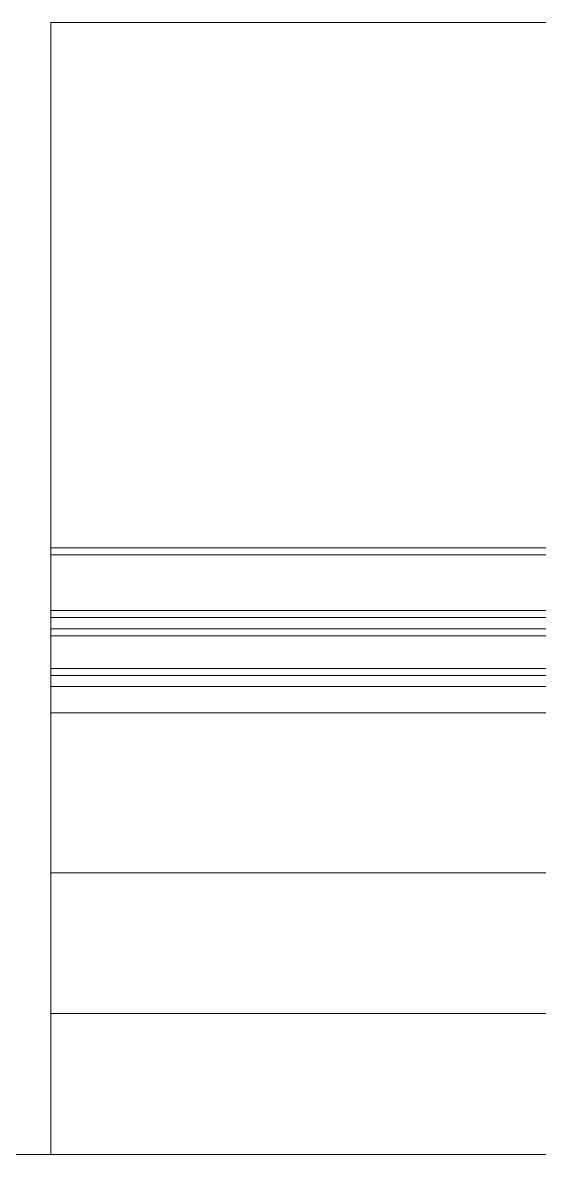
# Model space of a CAD drawing. Header units: millimetres. Extents: x 169 to 14583, y -399 to 10804.
# Drawn here: x 8621 to 8988, y 1076 to 1880 of the extents above; entities that cross this region are included whole.
import ezdxf

# ---------------------------------------------------------------- set-up
doc = ezdxf.new("R2010")
doc.units = ezdxf.units.MM
doc.header["$LTSCALE"] = 35

msp = doc.modelspace()

# ---------------------------------------------------------------- linework, layer by layer
at = {"color": 7, "linetype": 'Continuous', "lineweight": 18}
for p, q in [((8641.279, 1879.779), (9461.279, 1879.779)), ((8641.279, 1076.159), (8641.279, 1879.779)), ((8641.279, 1506.779), (9461.279, 1506.779)), ((8641.279, 1501.779), (9461.279, 1501.779)), ((8641.279, 1462.279), (9461.279, 1462.279)), ((8641.279, 1457.279), (9461.279, 1457.279)), ((8641.279, 1449.279), (9461.279, 1449.279)), ((8641.279, 1444.279), (9461.279, 1444.279)), ((8641.279, 1421.279), (9461.279, 1421.279)), ((8641.279, 1416.279), (9461.279, 1416.279)), ((8641.279, 1408.279), (9461.279, 1408.279)), ((8641.279, 1389.779), (9461.279, 1389.779)), ((8641.279, 1276.159), (9461.279, 1276.159)), ((8641.279, 1176.159), (9461.279, 1176.159)), ((8601.279, 1076.159), (8641.279, 1076.159)), ((8641.279, 1076.159), (9461.279, 1076.159))]:
    msp.add_line(p, q, dxfattribs=at)

doc.saveas('drawing.dxf')
